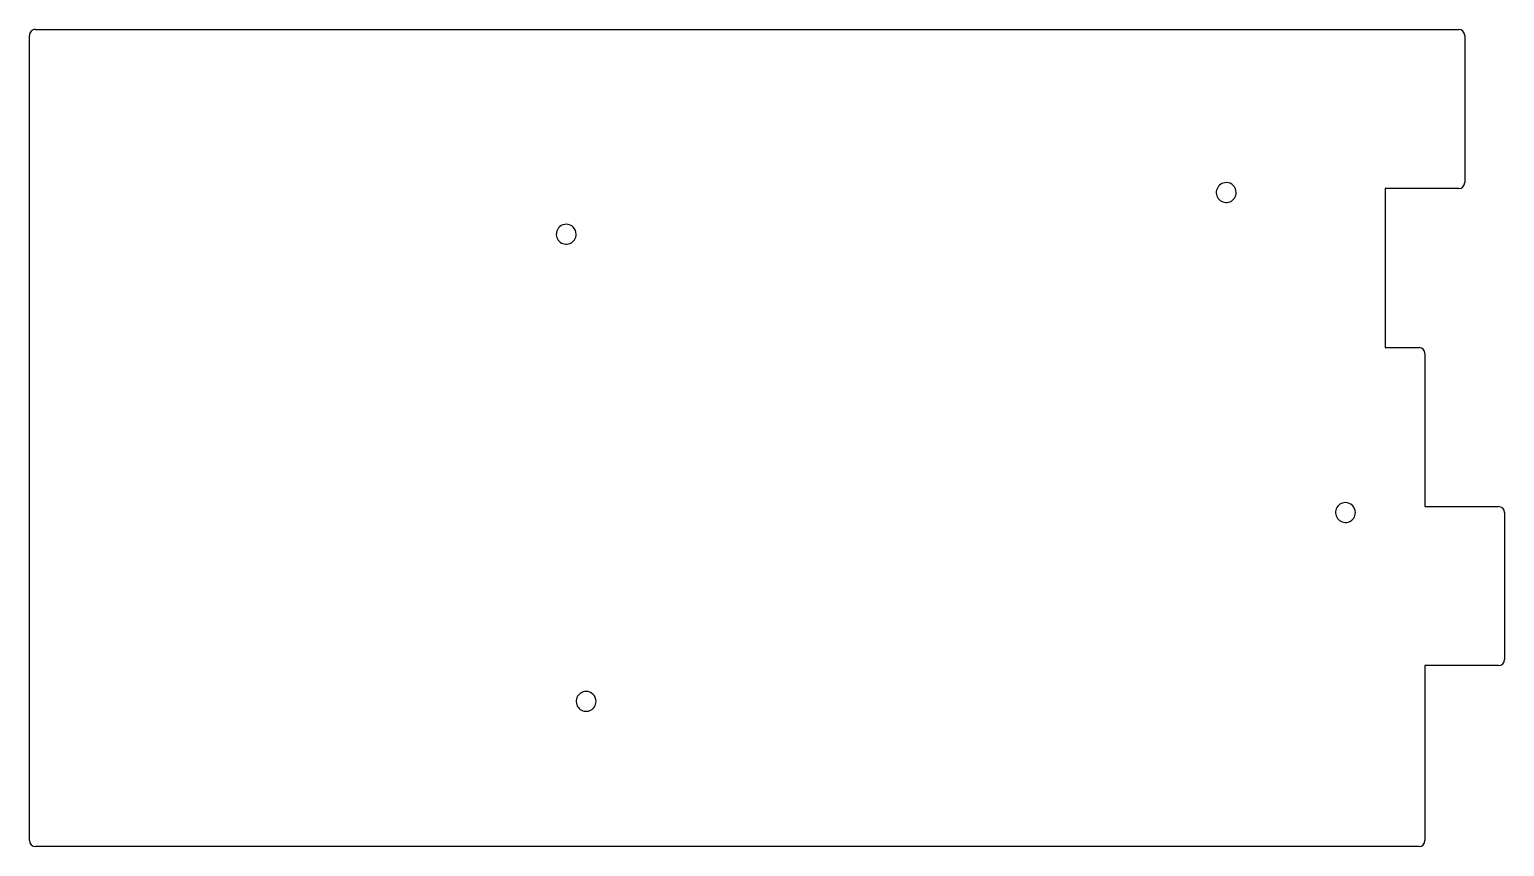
# Model space of a CAD drawing. Extents: x 0 to 501, y -277 to 0.
import ezdxf

# ---------------------------------------------------------------- set-up
doc = ezdxf.new("R2010")
doc.units = 0
doc.layers.get('0').update_dxf_attribs({"linetype": 'CONTINUOUS'})

msp = doc.modelspace()

# ---------------------------------------------------------------- linework, layer by layer
at = {"color": 7}
for points in [[(0.2088, -275.473267), (0.2088, -2.240467)], [(2.232, -0.217267), (485.28, -0.217267)], [(487.3032, -2.240467), (487.3032, -52.165267)], [(460.3176, -54.188467), (460.3176, -108.159667)], [(485.28, -54.188467), (460.3176, -54.188467)], [(460.3176, -108.159667), (471.7872, -108.159667)], [(473.8104, -110.182867), (473.8104, -162.130867)], [(473.8104, -162.130867), (498.7728, -162.130867)], [(500.796, -164.154067), (500.796, -214.078867)], [(473.8104, -216.102067), (473.8104, -275.473267)], [(498.7728, -216.102067), (473.8104, -216.102067)], [(471.7872, -277.496467), (2.232, -277.496467)]]:
    msp.add_lwpolyline(points, dxfattribs=at)
for points in [[(406.34928, -52.167398)], [(182.36664, -66.334838)], [(446.82768, -160.785158)], [(189.11304, -224.876678)]]:
    msp.add_lwpolyline(points, close=True, dxfattribs=at)
for points in [[(0.805398, -0.812447), (0.425837, -1.192008), (0.212602, -1.706804), (0.212602, -2.243585)], [(2.236536, -0.21965), (1.699755, -0.21965), (1.18496, -0.432886), (0.805398, -0.812447)], [(487.3068, -2.243585), (487.3068, -1.125802), (486.400662, -0.219658), (485.28288, -0.21965)], [(403.232823, -54.249748), (402.710711, -55.510238), (402.99931, -56.961123), (403.964047, -57.92586)], [(406.34928, -52.167398), (404.984936, -52.167398), (403.754935, -52.989259), (403.232823, -54.249748)], [(408.734513, -53.155394), (408.10191, -52.522791), (407.243916, -52.167398), (406.34928, -52.167398)], [(409.722509, -55.540627), (409.722509, -54.645991), (409.367116, -53.787997), (408.734513, -53.155394)], [(485.28288, -54.191275), (486.400657, -54.191267), (487.306792, -53.285132), (487.3068, -52.167355)], [(403.964047, -57.92586), (404.928784, -58.890597), (406.37967, -59.179196), (407.640159, -58.657084)], [(407.640159, -58.657084), (408.900648, -58.134973), (409.722509, -56.904971), (409.722509, -55.540627)], [(179.250183, -68.417188), (178.728071, -69.677678), (179.01667, -71.128563), (179.981407, -72.0933)], [(182.36664, -66.334838), (181.002296, -66.334838), (179.772295, -67.156699), (179.250183, -68.417188)], [(184.751873, -67.322834), (184.11927, -66.690231), (183.261276, -66.334838), (182.36664, -66.334838)], [(183.657519, -72.824524), (184.918008, -72.302413), (185.739869, -71.072411), (185.739869, -69.708067)], [(185.739869, -69.708067), (185.739869, -68.813431), (185.384476, -67.955437), (184.751873, -67.322834)], [(179.981407, -72.0933), (180.946144, -73.058037), (182.39703, -73.346636), (183.657519, -72.824524)], [(473.814, -110.187187), (473.813992, -109.06941), (472.907857, -108.163275), (471.79008, -108.163267)], [(443.711223, -162.867508), (443.189111, -164.127998), (443.47771, -165.578883), (444.442447, -166.54362)], [(446.82768, -160.785158), (445.463336, -160.785158), (444.233335, -161.607019), (443.711223, -162.867508)], [(449.212913, -161.773154), (448.58031, -161.140551), (447.722316, -160.785158), (446.82768, -160.785158)], [(448.118559, -167.274844), (449.379048, -166.752733), (450.200909, -165.522731), (450.200909, -164.158387)], [(450.200909, -164.158387), (450.200909, -163.263751), (449.845516, -162.405757), (449.212913, -161.773154)], [(500.7996, -164.158387), (500.799592, -163.04061), (499.893457, -162.134475), (498.77568, -162.134467)], [(444.442447, -166.54362), (445.407184, -167.508357), (446.85807, -167.796956), (448.118559, -167.274844)], [(498.77568, -216.106387), (499.893457, -216.106379), (500.799592, -215.200244), (500.7996, -214.082467)], [(189.11304, -224.876678), (187.748696, -224.876678), (186.518695, -225.698539), (185.996583, -226.959028)], [(191.498273, -225.864674), (190.86567, -225.232071), (190.007676, -224.876678), (189.11304, -224.876678)], [(185.996583, -226.959028), (185.474471, -228.219518), (185.76307, -229.670403), (186.727807, -230.63514)], [(190.403919, -231.366364), (191.664408, -230.844253), (192.486269, -229.614251), (192.486269, -228.249907)], [(192.486269, -228.249907), (192.486269, -227.355271), (192.130876, -226.497277), (191.498273, -225.864674)], [(186.727807, -230.63514), (187.692544, -231.599877), (189.14343, -231.888476), (190.403919, -231.366364)], [(0.212602, -275.475427), (0.21261, -276.59321), (1.118754, -277.499347), (2.236536, -277.499347)], [(471.79008, -277.499347), (472.907857, -277.499339), (473.813992, -276.593204), (473.814, -275.475427)]]:
    msp.add_open_spline(points, degree=3, dxfattribs=at)

doc.saveas('drawing.dxf')
